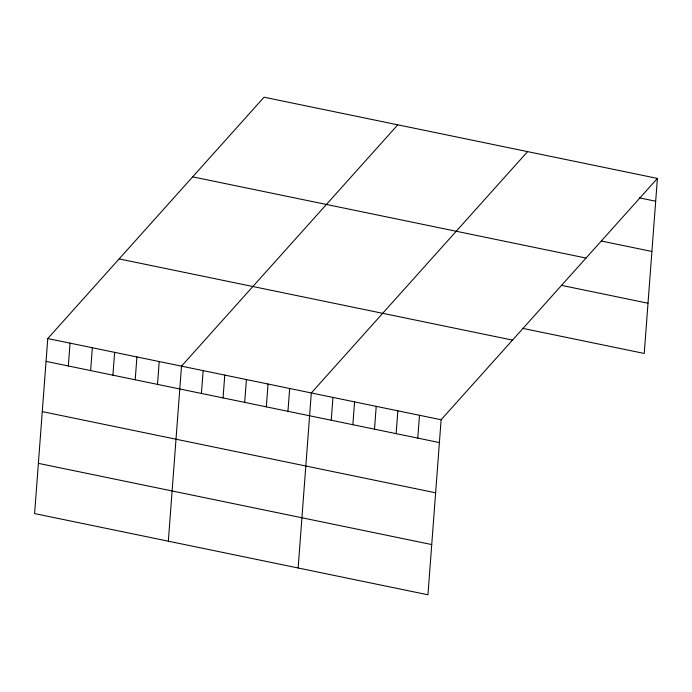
<?xml version="1.0" encoding="UTF-8"?>
<svg xmlns="http://www.w3.org/2000/svg" width="692" height="692" viewBox="0 0 692 692"><rect width="100%" height="100%" fill="white"/><g stroke="black" fill="none" stroke-linecap="round" stroke-linejoin="round"><path stroke-width="1.04" d="M47.765 338.544L34.6 513.585L427.959 594.791L441.115 419.75L657.4 178.415L264.041 97.209L47.765 338.544L441.115 419.75M68.335 365.973L70.048 343.145M90.626 370.575L92.339 347.747M112.917 375.176L114.63 352.349M135.208 379.778L136.921 356.951M157.499 384.38L159.212 361.553M168.338 541.196L181.503 366.154L397.788 124.82M201.424 393.445L203.137 370.627M223.058 397.909L224.77 375.09M244.691 402.381L246.404 379.553M266.325 406.844L268.038 384.025M287.958 411.308L289.671 388.489M298.148 567.994L311.313 392.952L527.589 151.617M331.226 420.243L332.947 397.424M352.859 424.706L354.581 401.888M374.493 429.178L376.214 406.351M396.135 433.642L397.848 410.823M417.769 438.105L419.482 415.286M657.4 178.415L644.235 353.456L522.676 328.354M639.2 197.834L655.687 201.234M601.426 241.05L651.907 251.473M192.67 176.849L586.029 258.055M561.48 285.355L648.015 303.226M119.136 258.903L512.487 340.109M46.044 361.371L439.403 442.577M42.273 411.602L435.623 492.808M38.38 463.355L431.73 544.561"/></g></svg>
